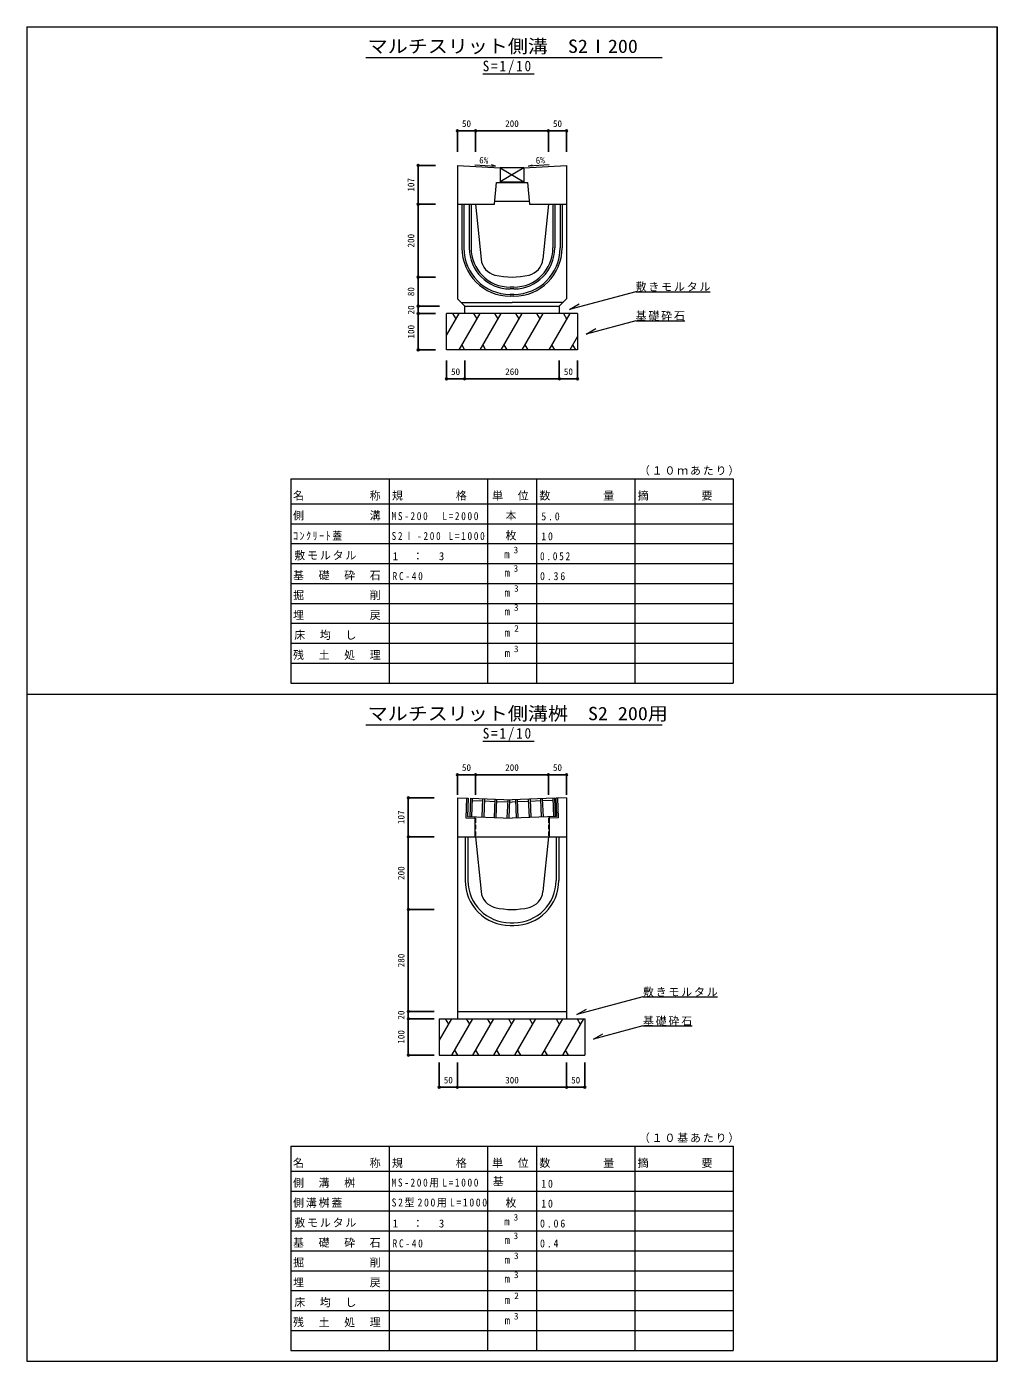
# Model space of a CAD drawing. Units: millimetres at full size, sheet at 1:10. Extents: x -2018 to 649, y -1857 to 1810.
import ezdxf
from ezdxf.enums import TextEntityAlignment as Align

# ---------------------------------------------------------------- set-up
doc = ezdxf.new("R2010")
doc.units = ezdxf.units.MM
doc.header["$LTSCALE"] = 10
doc.header["$PDMODE"] = 32
doc.header["$PDSIZE"] = 5
doc.linetypes.add('DASHED1', pattern=[1.8, 1.2, -0.6])
doc.layers.add('0-0_通り芯', color=7, linetype='Continuous', lineweight=18)
doc.layers.add('0-1_躯体', color=4, linetype='Continuous')
doc.styles.add('ＭＳ ゴシック', font='')
doc.styles.get('ＭＳ ゴシック').set_extended_font_data('MS Gothic')

msp = doc.modelspace()

# ---------------------------------------------------------------- linework, layer by layer
at = {"layer": '0-0_通り芯', "color": 2}
for p, q in [((-2017.76, 1810.11), (-2017.76, -1856.56)), ((-2017.76, 1810.11), (648.9, 1810.11)), ((-809.43, -309.25), (-811.52, -363.71)), ((-804.93, -309.42), (-806.85, -359.38)), ((-798.62, -309.66), (-800.54, -359.63)), ((-798.62, -309.66), (-684.43, -314.04)), ((-793.62, -309.85), (-795.54, -359.82)), ((-793.85, -315.85), (-765.35, -316.94)), ((-765.12, -310.95), (-767.04, -360.91)), ((-760.12, -311.14), (-762.04, -361.1)), ((-760.35, -317.13), (-731.85, -318.23)), ((-731.62, -312.23), (-733.54, -362.2)), ((-726.62, -312.42), (-728.54, -362.39)), ((-726.85, -318.42), (-696.55, -319.58)), ((-696.32, -313.59), (-698.24, -363.55)), ((-691.32, -313.78), (-693.24, -363.74)), ((-691.55, -319.77), (-684.66, -320.04)), ((-567.62, -309.56), (-684.43, -314.04)), ((-674.69, -319.67), (-684.2, -320.04)), ((-674.92, -313.68), (-673, -363.64)), ((-669.92, -313.49), (-668, -363.45)), ((-639.39, -318.32), (-669.69, -319.48)), ((-639.62, -312.32), (-637.7, -362.29)), ((-634.62, -312.13), (-632.7, -362.09)), ((-605.89, -317.03), (-634.39, -318.13)), ((-606.12, -311.04), (-604.2, -361)), ((-601.12, -310.85), (-599.2, -360.81)), ((-572.39, -315.75), (-600.89, -316.84)), ((-572.62, -309.75), (-570.7, -359.72)), ((-567.62, -309.56), (-565.7, -359.53)), ((-563.93, -309.42), (-562.01, -359.38)), ((-559.43, -309.25), (-557.34, -363.71)), ((-811.52, -363.71), (-784.43, -364.75)), ((-806.85, -359.38), (-684.43, -364.08)), ((-786.37, -360.17), (-786.54, -364.67)), ((-786.54, -364.67), (-786.54, -415.29)), ((-562.01, -359.38), (-684.43, -364.08)), ((-557.34, -363.71), (-584.43, -364.75)), ((-582.5, -360.17), (-582.32, -364.67)), ((-582.32, -364.67), (-582.32, -415.29)), ((-2017.76, -1856.56), (648.9, -1856.56))]:
    msp.add_line(p, q, dxfattribs=at)
at = {"layer": '0-0_通り芯'}
for p, q in [((-1086.26, 1725.11), (-272.26, 1725.11)), ((-764.87, 1680.39), (-623.9, 1680.39)), ((-344.66, 1081.92), (-526.17, 1033.29)), ((-344.66, 1081.92), (-139.66, 1081.92)), ((-814.43, 1022.15), (-814.43, 1042.15)), ((-554.43, 1042.15), (-554.43, 1022.15)), ((-526.17, 1033.29), (-500.19, 1048.29)), ((-830.38, 1022.15), (-864.43, 963.17)), ((-864.43, 922.15), (-864.43, 1022.15)), ((-504.43, 1022.15), (-864.43, 1022.15)), ((-847.69, 1022.15), (-839.03, 1007.16)), ((-772.65, 1022.15), (-830.38, 922.15)), ((-789.95, 1022.15), (-781.3, 1007.16)), ((-714.91, 1022.15), (-772.65, 922.15)), ((-732.22, 1022.15), (-723.56, 1007.16)), ((-657.18, 1022.15), (-714.91, 922.15)), ((-674.48, 1022.15), (-665.83, 1007.16)), ((-599.44, 1022.15), (-657.18, 922.15)), ((-616.75, 1022.15), (-608.09, 1007.16)), ((-525.87, 1022.15), (-583.6, 922.15)), ((-543.17, 1022.15), (-534.52, 1007.16)), ((-344.66, 1002.12), (-209.66, 1002.12)), ((-504.43, 959.27), (-525.87, 922.15)), ((-822.46, 935.86), (-814.54, 922.15)), ((-764.73, 935.86), (-756.81, 922.15)), ((-706.99, 935.86), (-699.07, 922.15)), ((-649.26, 935.86), (-641.34, 922.15)), ((-575.68, 935.86), (-567.76, 922.15)), ((-517.95, 935.86), (-510.03, 922.15)), ((-1291.93, 567.65), (-76.93, 567.65)), ((-1291.93, 567.65), (-1291.93, 444.53)), ((-1021.93, 567.65), (-1021.93, 444.53)), ((-751.93, 567.65), (-751.93, 444.53)), ((-616.93, 567.65), (-616.93, 444.53)), ((-346.93, 567.65), (-346.93, 444.53)), ((-76.93, 567.65), (-76.93, 444.53)), ((-1291.93, 499.25), (-76.93, 499.25)), ((-1291.93, 444.53), (-76.93, 444.53)), ((-1291.93, 444.53), (-1291.93, 6.77)), ((-1021.93, 444.53), (-1021.93, 6.77)), ((-751.93, 444.53), (-751.93, 6.77)), ((-616.93, 444.53), (-616.93, 6.77)), ((-346.93, 444.53), (-346.93, 6.77)), ((-76.93, 444.53), (-76.93, 6.77)), ((-1291.93, 389.81), (-76.93, 389.81)), ((-1291.93, 335.09), (-76.93, 335.09)), ((-1291.93, 280.37), (-76.93, 280.37)), ((-1291.93, 225.65), (-76.93, 225.65)), ((-1291.93, 170.93), (-76.93, 170.93)), ((-1291.93, 116.21), (-76.93, 116.21)), ((-1291.93, 61.49), (-76.93, 61.49)), ((-1291.93, 6.77), (-76.93, 6.77)), ((-1206.43, 6.77), (-297.43, 6.77)), ((-1086.26, -108.23), (-272.26, -108.23)), ((-764.87, -152.95), (-623.9, -152.95)), ((-324.66, -855.51), (-119.66, -855.51)), ((-884.43, -915.29), (-484.43, -915.29)), ((-884.43, -915.29), (-884.43, -1015.29)), ((-850.38, -915.29), (-884.43, -974.26)), ((-867.69, -915.29), (-859.03, -930.27)), ((-792.65, -915.29), (-850.38, -1015.29)), ((-834.43, -895.29), (-834.43, -915.29)), ((-809.95, -915.29), (-801.3, -930.27)), ((-734.91, -915.29), (-792.65, -1015.29)), ((-752.22, -915.29), (-743.56, -930.27)), ((-677.18, -915.29), (-734.91, -1015.29)), ((-694.48, -915.29), (-685.83, -930.27)), ((-619.44, -915.29), (-677.18, -1015.29)), ((-636.75, -915.29), (-628.09, -930.27)), ((-545.87, -915.29), (-603.6, -1015.29)), ((-563.17, -915.29), (-554.52, -930.27)), ((-488.13, -915.29), (-545.87, -1015.29)), ((-534.43, -895.29), (-534.43, -915.29)), ((-505.43, -915.29), (-496.78, -930.27)), ((-484.43, -915.29), (-484.43, -1015.29)), ((-324.66, -935.31), (-189.66, -935.31)), ((-884.43, -1015.29), (-484.43, -1015.29)), ((-842.46, -1001.57), (-834.54, -1015.29)), ((-784.73, -1001.57), (-776.81, -1015.29)), ((-726.99, -1001.57), (-719.07, -1015.29)), ((-669.26, -1001.57), (-661.34, -1015.29)), ((-595.68, -1001.57), (-587.76, -1015.29)), ((-537.95, -1001.57), (-530.03, -1015.29)), ((-1291.93, -1265.68), (-76.93, -1265.68)), ((-1291.93, -1265.68), (-1291.93, -1388.8)), ((-1021.93, -1265.68), (-1021.93, -1388.8)), ((-751.93, -1265.68), (-751.93, -1388.8)), ((-616.93, -1265.68), (-616.93, -1388.8)), ((-346.93, -1265.68), (-346.93, -1388.8)), ((-76.93, -1265.68), (-76.93, -1388.8)), ((-1291.93, -1334.08), (-76.93, -1334.08)), ((-1291.93, -1388.8), (-76.93, -1388.8)), ((-1291.93, -1388.8), (-1291.93, -1826.56)), ((-1021.93, -1388.8), (-1021.93, -1826.56)), ((-751.93, -1388.8), (-751.93, -1826.56)), ((-616.93, -1388.8), (-616.93, -1826.56)), ((-346.93, -1388.8), (-346.93, -1826.56)), ((-76.93, -1388.8), (-76.93, -1826.56)), ((-1291.93, -1443.52), (-76.93, -1443.52)), ((-1291.93, -1498.24), (-76.93, -1498.24)), ((-1291.93, -1552.96), (-76.93, -1552.96)), ((-1291.93, -1607.68), (-76.93, -1607.68)), ((-1291.93, -1662.4), (-76.93, -1662.4)), ((-1291.93, -1717.12), (-76.93, -1717.12)), ((-1291.93, -1771.84), (-76.93, -1771.84)), ((-1291.93, -1826.56), (-76.93, -1826.56)), ((-1206.43, -1826.56), (-297.43, -1826.56))]:
    msp.add_line(p, q, dxfattribs=at)
at = {"layer": '0-0_通り芯', "color": 3}
for p, q in [((-834.43, 1429.15), (-834.43, 1322.15)), ((-834.43, 1429.15), (-716.93, 1422.14)), ((-651.93, 1422.14), (-716.93, 1384.15)), ((-716.93, 1422.14), (-651.93, 1384.15)), ((-716.93, 1422.14), (-716.93, 1381.85)), ((-651.93, 1422.14), (-716.93, 1422.14)), ((-651.93, 1422.14), (-534.43, 1429.15)), ((-651.93, 1422.14), (-651.93, 1381.85)), ((-534.43, 1429.15), (-534.43, 1322.15)), ((-732.43, 1322.15), (-727.43, 1381.85)), ((-727.43, 1381.85), (-641.43, 1381.85)), ((-716.93, 1384.15), (-651.93, 1384.15)), ((-834.43, 1322.15), (-834.43, 1062.15)), ((-834.43, 1322.15), (-732.43, 1322.15)), ((-821.93, 1322.15), (-821.93, 1202.15)), ((-816.93, 1321.15), (-816.93, 1202.15)), ((-801.93, 1321.15), (-801.93, 1202.15)), ((-796.93, 1322.15), (-796.93, 1202.15)), ((-784.43, 1322.15), (-769.35, 1171.36)), ((-731.68, 1331.14), (-637.19, 1331.14)), ((-584.43, 1322.15), (-599.51, 1171.36)), ((-571.93, 1322.15), (-571.93, 1202.15)), ((-566.93, 1321.15), (-566.93, 1202.15)), ((-551.93, 1321.15), (-551.93, 1202.15)), ((-546.93, 1322.15), (-546.93, 1202.15)), ((-534.43, 1322.15), (-534.43, 1062.15)), ((-679.43, 1094.65), (-689.43, 1094.65)), ((-679.43, 1089.65), (-689.43, 1089.65)), ((-679.43, 1074.65), (-689.43, 1074.65)), ((-679.43, 1069.65), (-689.43, 1069.65)), ((-834.43, 1062.15), (-814.43, 1042.15)), ((-824.43, 1052.15), (-684.43, 1052.15)), ((-814.43, 1042.15), (-554.43, 1042.15)), ((-814.43, 1042.15), (-554.43, 1042.15)), ((-544.43, 1052.15), (-684.43, 1052.15)), ((-554.43, 1042.15), (-534.43, 1062.15)), ((-834.43, -308.29), (-804.93, -309.42)), ((-834.43, -308.29), (-834.43, -415.29)), ((-534.43, -308.29), (-563.93, -309.42)), ((-534.43, -308.29), (-534.43, -415.29)), ((-834.43, -415.29), (-534.43, -415.29)), ((-813.23, -415.29), (-813.23, -535.29)), ((-805.63, -415.29), (-805.63, -535.29)), ((-784.43, -415.29), (-769.35, -566.09)), ((-584.43, -415.29), (-599.51, -566.09)), ((-563.23, -415.29), (-563.23, -535.29)), ((-555.63, -415.29), (-555.63, -535.29)), ((-534.43, -415.29), (-534.43, -895.29)), ((-689.43, -651.49), (-679.43, -651.49)), ((-689.43, -659.09), (-679.43, -659.09)), ((-834.43, -895.29), (-534.43, -895.29))]:
    msp.add_line(p, q, dxfattribs=at)
at = {"layer": '0-0_通り芯', "color": 4}
msp.add_line((-2017.76, -23.23), (648.9, -23.23), dxfattribs=at)
at = {"layer": '0-0_通り芯', "color": 3, "linetype": 'DASHED1'}
for p, q in [((-784.43, -364.75), (-784.43, -415.29)), ((-584.43, -364.75), (-584.43, -415.29))]:
    msp.add_line(p, q, dxfattribs=at)
at = {"layer": '0-0_通り芯', "color": 2}
msp.add_lwpolyline([(648.9, -1856.56), (648.9, 1810.11), (648.9, -1856.56)], dxfattribs=at)
at = {"layer": '0-0_通り芯'}
for points in [[(-786.52, 1430.2), (-730.02, 1426.84), (-740.76, 1430.36)], [(-582.34, 1430.2), (-638.85, 1426.84), (-628.1, 1430.36)], [(-504.43, 1022.15), (-504.43, 922.15), (-864.43, 922.15)], [(-344.66, 1002.12), (-480.54, 965.71), (-454.56, 980.71)], [(-324.66, -855.51), (-506.17, -904.14), (-480.19, -889.14)], [(-324.66, -935.31), (-460.54, -971.72), (-434.56, -956.72)]]:
    msp.add_lwpolyline(points, dxfattribs=at)
at = {"layer": '0-0_通り芯', "color": 3}
for points in [[(-641.43, 1381.85), (-636.43, 1322.15), (-534.43, 1322.15)], [(-834.43, -415.29), (-834.43, -895.29), (-534.43, -895.29)]]:
    msp.add_lwpolyline(points, dxfattribs=at)
for centre, radius, start, end in [((-689.43, 1202.15), 132.5, 180, 270), ((-689.43, 1202.15), 127.5, 180, 270), ((-689.43, 1202.15), 112.5, 180, 270), ((-689.43, 1202.15), 107.5, 180, 270), ((-679.43, 1202.15), 112.5, 270, 0), ((-679.43, 1202.15), 107.5, 270, 0), ((-679.43, 1202.15), 127.5, 270, 0), ((-679.43, 1202.15), 132.5, 270, 0), ((-719.59, 1176.33), 50, 185.71, 256.44), ((-649.26, 1176.33), 50, 283.56, 354.29), ((-684.43, 1322.15), 200, 256.44, 283.56), ((-689.43, -535.29), 123.8, 180, 270), ((-689.43, -535.29), 116.2, 180, 270), ((-679.43, -535.29), 116.2, 270, 0), ((-679.43, -535.29), 123.8, 270, 0), ((-719.6, -561.11), 50, 185.71, 256.44), ((-649.26, -561.11), 50, 283.56, 354.29), ((-684.43, -415.29), 200, 256.44, 283.56)]:
    msp.add_arc(centre, radius, start, end, dxfattribs=at)
at = {"layer": '0-1_躯体', "color": 7}
for p, q in [((-834.43, 1524.19), (-784.43, 1524.19)), ((-784.43, 1524.19), (-584.43, 1524.19)), ((-584.43, 1524.19), (-534.43, 1524.19)), ((-942.41, 1322.15), (-942.41, 1429.15)), ((-942.41, 1322.15), (-942.41, 1122.15)), ((-942.41, 1122.15), (-942.41, 1042.15)), ((-942.07, 1042.15), (-942.07, 1022.15)), ((-942.07, 1022.15), (-942.07, 922.15)), ((-864.43, 842.62), (-814.43, 842.62)), ((-814.43, 842.62), (-554.43, 842.62)), ((-554.43, 842.62), (-504.43, 842.62)), ((-834.43, -245.01), (-784.43, -245.01)), ((-784.43, -245.01), (-584.43, -245.01)), ((-584.43, -245.01), (-534.43, -245.01)), ((-969.29, -415.29), (-969.29, -308.29)), ((-969.29, -615.29), (-969.29, -415.29)), ((-969.29, -895.29), (-969.29, -615.29)), ((-969.29, -915.29), (-969.29, -895.29)), ((-969.29, -1015.29), (-969.29, -915.29)), ((-884.43, -1103.68), (-834.43, -1103.68)), ((-834.43, -1103.68), (-534.43, -1103.68)), ((-534.43, -1103.68), (-484.43, -1103.68))]:
    msp.add_line(p, q, dxfattribs=at)
at = {"layer": '0-1_躯体'}
for p, q in [((-834.43, 1524.19), (-834.43, 1466.27)), ((-784.43, 1524.19), (-784.43, 1466.27)), ((-584.43, 1524.19), (-584.43, 1466.27)), ((-534.43, 1524.19), (-534.43, 1466.27)), ((-942.41, 1429.15), (-894.89, 1429.15)), ((-942.41, 1322.15), (-894.89, 1322.15)), ((-942.41, 1322.15), (-894.89, 1322.15)), ((-942.41, 1322.15), (-894.89, 1322.15)), ((-942.41, 1122.15), (-894.89, 1122.15)), ((-942.41, 1042.15), (-894.89, 1042.15)), ((-942.07, 1042.15), (-883.17, 1042.15)), ((-942.07, 1042.15), (-883.17, 1042.15)), ((-942.07, 1042.15), (-894.89, 1042.15)), ((-942.07, 1022.15), (-894.89, 1022.15)), ((-942.07, 922.15), (-894.89, 922.15)), ((-864.43, 842.62), (-864.43, 893.24)), ((-814.43, 842.62), (-814.43, 893.24)), ((-554.43, 842.62), (-554.43, 893.24)), ((-504.43, 842.62), (-504.43, 893.24)), ((-834.43, -245.01), (-834.43, -300.41)), ((-784.43, -245.01), (-784.43, -300.41)), ((-584.43, -245.01), (-584.43, -300.41)), ((-534.43, -245.01), (-534.43, -300.41)), ((-969.29, -308.29), (-898.4, -308.29)), ((-969.29, -415.29), (-898.4, -415.29)), ((-969.29, -415.29), (-898.4, -415.29)), ((-969.29, -615.29), (-898.4, -615.29)), ((-969.29, -895.29), (-898.4, -895.29)), ((-969.29, -915.29), (-898.4, -915.29)), ((-969.29, -1015.29), (-898.4, -1015.29)), ((-884.43, -1103.68), (-884.43, -1036.01)), ((-834.43, -1103.68), (-834.43, -1036.01)), ((-534.43, -1103.68), (-534.43, -1036.01)), ((-484.43, -1103.68), (-484.43, -1036.01))]:
    msp.add_line(p, q, dxfattribs=at)
for p in [(-834.43, 1524.19), (-784.43, 1524.19), (-584.43, 1524.19), (-534.43, 1524.19), (-942.41, 1429.15), (-942.41, 1322.15), (-942.41, 1122.15), (-942.41, 1042.15), (-942.07, 1042.15), (-942.07, 1022.15), (-942.07, 922.15), (-864.43, 842.62), (-814.43, 842.62), (-554.43, 842.62), (-504.43, 842.62), (-834.43, -245.01), (-784.43, -245.01), (-584.43, -245.01), (-534.43, -245.01), (-969.29, -308.29), (-969.29, -415.29), (-969.29, -615.29), (-969.29, -895.29), (-969.29, -915.29), (-969.29, -1015.29), (-884.43, -1103.68), (-834.43, -1103.68), (-534.43, -1103.68), (-484.43, -1103.68)]:
    msp.add_point(p, dxfattribs=at)

# ---------------------------------------------------------------- texts
at = {"layer": '0-0_通り芯', "color": 3, "style": 'ＭＳ ゴシック', "width": 1.1}
for s, p in [('マルチスリット側溝\u3000S2Ⅰ200', (-1080.85, 1727.13)), ('マルチスリット側溝桝\u3000S2 200用', (-1080.85, -106.2))]:
    msp.add_text(s, height=36.66, dxfattribs=at).set_placement(p, align=Align.BOTTOM_LEFT)
at = {"layer": '0-0_通り芯', "color": 4, "style": 'ＭＳ ゴシック'}
for s, p in [('3', (-679.91, 357.71)), ('3', (-679.91, 307.1)), ('3', (-678.74, 252.04)), ('3', (-679.01, 199.78)), ('2', (-678.11, 142.25)), ('3', (-679.01, 86.17)), ('3', (-679.91, -1475.62)), ('3', (-679.91, -1526.24)), ('3', (-678.74, -1581.3)), ('3', (-679.01, -1633.56)), ('2', (-678.11, -1691.08)), ('3', (-679.01, -1747.17))]:
    msp.add_text(s, height=18.33, dxfattribs=at).set_placement(p, align=Align.BOTTOM_LEFT)
at = {"layer": '0-0_通り芯', "style": 'ＭＳ ゴシック'}
for s, p in [('m', (-706.01, 343.35)), ('m', (-705.11, 292.73)), ('m', (-705.11, 238.01)), ('m', (-705.11, 186.03)), ('m', (-705.02, 127.89)), ('m', (-704.84, 71.8)), ('基', (-737.18, -1379.86)), ('m', (-706.01, -1489.98)), ('m', (-705.11, -1540.6)), ('m', (-705.11, -1595.32)), ('m', (-705.11, -1647.3)), ('m', (-705.02, -1705.44)), ('m', (-704.84, -1761.53))]:
    msp.add_text(s, height=21.99, dxfattribs=at).set_placement(p, align=Align.BOTTOM_LEFT)
at = {"layer": '0-0_通り芯', "attachment_point": 7, "style": 'ＭＳ ゴシック'}
for s, insert, char_height in [('\\T1.28;\\W0.9;S=1/10', (-764.87, 1680.39), 29.33), ('\\T1.17;敷きモルタル', (-344.66, 1081.92), 21.99), ('\\T1.17;基礎砕石', (-344.66, 1002.12), 21.99), ('\\T1.17;（１０ｍあたり）', (-335.68, 576.59), 21.99), ('\\T1.17;名\u3000\u3000\u3000\u3000\u3000称', (-1285.93, 508.19), 21.99), ('\\T1.17;規\u3000\u3000\u3000\u3000格', (-1014.18, 508.19), 21.99), ('\\T1.17;単\u3000位', (-738.93, 508.19), 21.99), ('\\T1.17;数\u3000\u3000\u3000\u3000量', (-609.18, 508.19), 21.99), ('\\T1.17;摘\u3000\u3000\u3000\u3000要', (-339.18, 508.19), 21.99), ('\\T1.17;側\u3000\u3000\u3000\u3000\u3000溝', (-1285.93, 453.47), 21.99), ('\\T1.36;\\W0.85;MS-200\u3000L=2000', (-1015.18, 454.26), 21.99), ('\\T1.17;\u3000本', (-737.18, 453.47), 21.99), ('\\T1.38;\\W0.9;5.0', (-603.93, 453.47), 21.99), ('\\T1.33;\\W0.9;ｺﾝｸﾘｰﾄ蓋', (-1285.93, 398.75), 21.99), ('\\T1.36;\\W0.85;S2Ⅰ-200\\~L=1000', (-1015.18, 399.54), 21.99), ('\\T1.17;\u3000枚', (-737.18, 398.75), 21.99), ('\\T1.36;\\W0.9;10', (-603.93, 398.75), 21.99), ('\\T1.17;敷モルタル', (-1282.43, 344.03), 21.99), ('\\T1.21;1\u3000：\u30003', (-1012.43, 344.03), 21.99), ('\\T1.38;\\W0.85;0.052', (-607.43, 344.03), 21.99), ('\\T1.17;基\u3000礎\u3000砕\u3000石', (-1285.93, 289.31), 21.99), ('\\T1.38;\\W0.85;RC-40', (-1012.43, 289.31), 21.99), ('\\T1.38;\\W0.9;0.36', (-607.43, 289.31), 21.99), ('\\T1.17;掘\u3000\u3000\u3000\u3000\u3000削', (-1285.93, 234.59), 21.99), ('\\T1.17;埋\u3000\u3000\u3000\u3000\u3000戻', (-1285.93, 179.87), 21.99), ('\\T1.17;床\u3000均\u3000し', (-1282.43, 125.15), 21.99), ('\\T1.17;残\u3000土\u3000処\u3000理', (-1285.93, 70.43), 21.99), ('\\T1.28;\\W0.9;S=1/10', (-764.87, -152.95), 29.33), ('\\T1.17;敷きモルタル', (-324.66, -855.51), 21.99), ('\\T1.17;基礎砕石', (-324.66, -935.31), 21.99), ('\\T1.17;（１０基あたり）', (-335.68, -1256.74), 21.99), ('\\T1.17;名\u3000\u3000\u3000\u3000\u3000称', (-1285.93, -1325.14), 21.99), ('\\T1.17;規\u3000\u3000\u3000\u3000格', (-1014.18, -1325.14), 21.99), ('\\T1.17;単\u3000位', (-738.93, -1325.14), 21.99), ('\\T1.17;数\u3000\u3000\u3000\u3000量', (-609.18, -1325.14), 21.99), ('\\T1.17;摘\u3000\u3000\u3000\u3000要', (-339.18, -1325.14), 21.99), ('\\T1.17;側\u3000溝\u3000桝', (-1285.93, -1379.86), 21.99), ('\\T1.36;\\W0.85;MS-200用L=1000', (-1015.18, -1379.07), 21.99), ('\\T1.36;\\W0.9;10', (-603.93, -1379.86), 21.99), ('\\T1.17;側溝桝蓋', (-1285.93, -1434.58), 21.99), ('\\T1.32;\\W0.9;S2型200用L=1000', (-1015.18, -1433.79), 21.99), ('\\T1.17;\u3000枚', (-737.18, -1434.58), 21.99), ('\\T1.36;\\W0.9;10', (-603.93, -1434.58), 21.99), ('\\T1.17;敷モルタル', (-1282.43, -1489.3), 21.99), ('\\T1.21;1\u3000：\u30003', (-1012.43, -1489.3), 21.99), ('\\T1.38;\\W0.9;0.06', (-607.43, -1489.3), 21.99), ('\\T1.17;基\u3000礎\u3000砕\u3000石', (-1285.93, -1544.02), 21.99), ('\\T1.38;\\W0.85;RC-40', (-1012.43, -1544.02), 21.99), ('\\T1.38;\\W0.9;0.4', (-607.43, -1544.02), 21.99), ('\\T1.17;掘\u3000\u3000\u3000\u3000\u3000削', (-1285.93, -1598.74), 21.99), ('\\T1.17;埋\u3000\u3000\u3000\u3000\u3000戻', (-1285.93, -1653.46), 21.99), ('\\T1.17;床\u3000均\u3000し', (-1282.43, -1708.18), 21.99), ('\\T1.17;残\u3000土\u3000処\u3000理', (-1285.93, -1762.9), 21.99)]:
    msp.add_mtext(s, dxfattribs=dict(at, insert=insert, char_height=char_height))
at = {"layer": '0-1_躯体', "style": 'ＭＳ ゴシック'}
for s, p in [('50', (-821.93, 1529.19)), ('200', (-703.18, 1529.19)), ('50', (-571.93, 1529.19)), ('50', (-851.93, 847.62)), ('260', (-703.18, 847.62)), ('50', (-541.93, 847.62)), ('50', (-821.93, -240.01)), ('200', (-703.18, -240.01)), ('50', (-571.93, -240.01)), ('50', (-871.93, -1098.68)), ('300', (-703.18, -1098.68)), ('50', (-521.93, -1098.68))]:
    msp.add_text(s, height=18.33, dxfattribs=at).set_placement(p, align=Align.BOTTOM_LEFT)
for s, rotation, p in [('6%', 356.591, (-775.34, 1429.44)), ('6%', 3.409, (-618.48, 1427.95)), ('107', 90, (-947.41, 1356.9)), ('200', 90, (-947.41, 1203.4)), ('80', 90, (-947.41, 1069.65)), ('20', 90, (-947.07, 1019.65)), ('100', 90, (-947.07, 953.4)), ('107', 90, (-974.29, -380.54)), ('200', 90, (-974.29, -534.04)), ('280', 90, (-974.29, -774.04)), ('20', 90, (-974.29, -917.79)), ('100', 90, (-974.29, -984.04))]:
    msp.add_text(s, height=18.33, rotation=rotation, dxfattribs=at).set_placement(p, align=Align.BOTTOM_LEFT)

doc.saveas('drawing.dxf')
